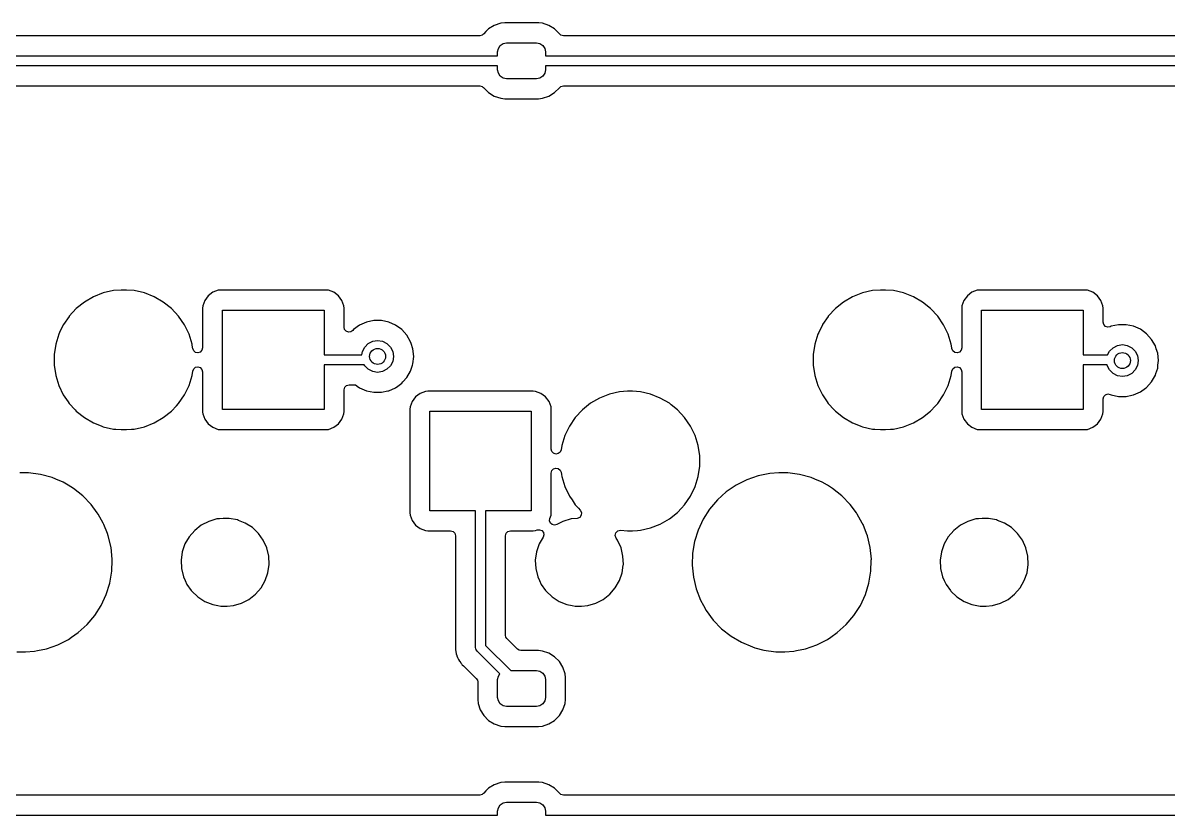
# Model space of a CAD drawing. Extents: x 30 to 259, y -142 to -25.
# Drawn here: x 67.87 to 96.61, y -98.02 to -78.14 of the extents above; entities that cross this region are included whole.
import ezdxf

# ---------------------------------------------------------------- set-up
doc = ezdxf.new("R2010")
doc.units = 0
doc.layers.add('BLACK', color=7, linetype='CONTINUOUS')

msp = doc.modelspace()

# ---------------------------------------------------------------- linework, layer by layer
at = {"layer": 'BLACK', "linetype": 'CONTINUOUS'}
for p, q in [((79.8598, -78.1521), (79.6988, -78.2055)), ((79.9592, -78.142), (79.8598, -78.1521)), ((80.8058, -78.142), (79.9592, -78.142)), ((80.816, -78.143), (80.8058, -78.142)), ((80.9052, -78.1521), (80.816, -78.143)), ((81.0662, -78.2055), (80.9052, -78.1521)), ((79.3933, -78.4513), (79.3329, -78.467)), ((79.4227, -78.4231), (79.3933, -78.4513)), ((79.4243, -78.4247), (79.4227, -78.4231)), ((79.4345, -78.4145), (79.4243, -78.4247)), ((79.4894, -78.3596), (79.4345, -78.4145)), ((79.4345, -78.4145), (79.4345, -78.4145)), ((79.5545, -78.2945), (79.4894, -78.3596)), ((79.6988, -78.2055), (79.5545, -78.2945)), ((81.2105, -78.2945), (81.0662, -78.2055)), ((81.3305, -78.4145), (81.2105, -78.2945)), ((81.2105, -78.2945), (81.2105, -78.2945)), ((81.2105, -78.2945), (81.2105, -78.2945)), ((81.3407, -78.4247), (81.3305, -78.4145)), ((81.3305, -78.4145), (81.3305, -78.4145)), ((81.3423, -78.4231), (81.3407, -78.4247)), ((81.3717, -78.4513), (81.3423, -78.4231)), ((81.4321, -78.467), (81.3717, -78.4513)), ((79.3329, -78.467), (62.3821, -78.467)), ((79.7996, -78.7814), (79.8484, -78.7084)), ((79.8484, -78.7084), (79.9214, -78.6596)), ((79.9214, -78.6596), (80.0075, -78.6425)), ((80.0075, -78.6425), (80.7575, -78.6425)), ((80.7575, -78.6425), (80.8436, -78.6596)), ((80.8436, -78.6596), (80.9166, -78.7084)), ((80.9166, -78.7084), (80.9654, -78.7814)), ((98.3829, -78.467), (81.4321, -78.467)), ((61.9325, -78.9675), (79.7825, -78.9675)), ((79.7825, -78.8675), (79.7996, -78.7814)), ((79.7825, -78.9675), (79.7825, -78.8675)), ((80.9654, -78.7814), (80.9825, -78.8675)), ((80.9825, -78.8675), (80.9825, -78.9675)), ((80.9825, -78.9675), (98.8325, -78.9675)), ((79.7825, -79.2175), (61.9325, -79.2175)), ((79.7825, -79.3175), (79.7825, -79.2175)), ((79.7996, -79.4036), (79.7825, -79.3175)), ((80.9825, -79.3175), (80.9654, -79.4036)), ((98.8325, -79.2175), (80.9825, -79.2175)), ((80.9825, -79.2175), (80.9825, -79.3175)), ((79.8484, -79.4766), (79.7996, -79.4036)), ((79.9214, -79.5254), (79.8484, -79.4766)), ((80.0075, -79.5425), (79.9214, -79.5254)), ((80.7575, -79.5425), (80.0075, -79.5425)), ((80.8436, -79.5254), (80.7575, -79.5425)), ((80.9166, -79.4766), (80.8436, -79.5254)), ((80.9654, -79.4036), (80.9166, -79.4766)), ((62.3821, -79.718), (79.3329, -79.718)), ((79.3329, -79.718), (79.3933, -79.7337)), ((79.3933, -79.7337), (79.4227, -79.7618)), ((79.4227, -79.7618), (79.4243, -79.7603)), ((79.4243, -79.7603), (79.4345, -79.7705)), ((79.4345, -79.7705), (79.4345, -79.7705)), ((79.4345, -79.7705), (79.5406, -79.8767)), ((79.5406, -79.8767), (79.5545, -79.8905)), ((79.5545, -79.8905), (79.6988, -79.9795)), ((81.0662, -79.9795), (81.2105, -79.8905)), ((81.2105, -79.8905), (81.3305, -79.7705)), ((81.3305, -79.7705), (81.3407, -79.7603)), ((81.3305, -79.7705), (81.3305, -79.7705)), ((81.3407, -79.7603), (81.3423, -79.7618)), ((81.3423, -79.7618), (81.3717, -79.7337)), ((81.3717, -79.7337), (81.4321, -79.718)), ((81.4321, -79.718), (98.3829, -79.718)), ((79.6988, -79.9795), (79.6988, -79.9795)), ((79.6988, -79.9795), (79.6988, -79.9795)), ((79.6988, -79.9795), (79.8598, -80.0328)), ((79.8598, -80.0328), (79.9592, -80.043)), ((79.9592, -80.043), (80.8058, -80.043)), ((80.8058, -80.043), (80.9052, -80.0328)), ((80.9052, -80.0328), (81.0662, -79.9795)), ((69.6409, -85.0134), (69.4136, -85.1446)), ((69.8851, -84.9176), (69.6409, -85.0134)), ((70.1409, -84.8592), (69.8851, -84.9176)), ((70.337, -84.8445), (70.1409, -84.8592)), ((70.468, -84.8445), (70.337, -84.8445)), ((70.337, -84.8445), (70.337, -84.8445)), ((70.6641, -84.8592), (70.468, -84.8445)), ((70.468, -84.8445), (70.468, -84.8445)), ((70.9199, -84.9176), (70.6641, -84.8592)), ((71.1641, -85.0134), (70.9199, -84.9176)), ((71.3914, -85.1446), (71.1641, -85.0134)), ((72.52, -84.9875), (72.4337, -85.1027)), ((72.6352, -84.9012), (72.52, -84.9875)), ((72.77, -84.8509), (72.6352, -84.9012)), ((72.8296, -84.8445), (72.77, -84.8509)), ((75.4754, -84.8445), (72.8296, -84.8445)), ((75.535, -84.8509), (75.4754, -84.8445)), ((75.4754, -84.8445), (75.4754, -84.8445)), ((75.6698, -84.9012), (75.535, -84.8509)), ((75.785, -84.9875), (75.6698, -84.9012)), ((75.8713, -85.1027), (75.785, -84.9875)), ((88.6909, -85.0134), (88.4636, -85.1446)), ((88.9351, -84.9176), (88.6909, -85.0134)), ((89.1909, -84.8592), (88.9351, -84.9176)), ((89.387, -84.8445), (89.1909, -84.8592)), ((89.518, -84.8445), (89.387, -84.8445)), ((89.387, -84.8445), (89.387, -84.8445)), ((89.7141, -84.8592), (89.518, -84.8445)), ((89.518, -84.8445), (89.518, -84.8445)), ((89.9699, -84.9176), (89.7141, -84.8592)), ((90.2141, -85.0134), (89.9699, -84.9176)), ((90.4414, -85.1446), (90.2141, -85.0134)), ((91.57, -84.9875), (91.4837, -85.1027)), ((91.6852, -84.9012), (91.57, -84.9875)), ((91.82, -84.8509), (91.6852, -84.9012)), ((91.8796, -84.8445), (91.82, -84.8509)), ((94.5254, -84.8445), (91.8796, -84.8445)), ((94.585, -84.8509), (94.5254, -84.8445)), ((94.5254, -84.8445), (94.5254, -84.8445)), ((94.7198, -84.9012), (94.585, -84.8509)), ((94.835, -84.9875), (94.7198, -84.9012)), ((94.9213, -85.1027), (94.835, -84.9875)), ((69.2085, -85.3082), (69.0301, -85.5005)), ((69.4136, -85.1446), (69.2085, -85.3082)), ((71.5965, -85.3082), (71.3914, -85.1446)), ((71.3914, -85.1446), (71.3914, -85.1446)), ((71.7749, -85.5005), (71.5965, -85.3082)), ((71.5965, -85.3082), (71.5965, -85.3082)), ((71.5965, -85.3082), (71.5965, -85.3082)), ((72.3834, -85.2375), (72.377, -85.2971)), ((72.377, -85.2971), (72.377, -86.2953)), ((72.4337, -85.1027), (72.3834, -85.2375)), ((72.8775, -87.845), (72.8775, -85.345)), ((72.8775, -85.345), (75.4275, -85.345)), ((75.4275, -85.345), (75.4275, -86.47)), ((75.9216, -85.2375), (75.8713, -85.1027)), ((75.928, -85.2971), (75.9216, -85.2375)), ((75.928, -85.7763), (75.928, -85.2971)), ((75.928, -85.2971), (75.928, -85.2971)), ((88.2585, -85.3082), (88.0801, -85.5005)), ((88.4636, -85.1446), (88.2585, -85.3082)), ((90.6465, -85.3082), (90.4414, -85.1446)), ((90.4414, -85.1446), (90.4414, -85.1446)), ((90.8249, -85.5005), (90.6465, -85.3082)), ((90.6465, -85.3082), (90.6465, -85.3082)), ((90.6465, -85.3082), (90.6465, -85.3082)), ((91.4334, -85.2375), (91.427, -85.2971)), ((91.427, -85.2971), (91.427, -86.2953)), ((91.4837, -85.1027), (91.4334, -85.2375)), ((91.9275, -87.845), (91.9275, -85.345)), ((91.9275, -85.345), (94.4775, -85.345)), ((94.4775, -85.345), (94.4775, -86.47)), ((94.9716, -85.2375), (94.9213, -85.1027)), ((94.978, -85.2971), (94.9716, -85.2375)), ((94.978, -85.6519), (94.978, -85.2971)), ((94.978, -85.2971), (94.978, -85.2971)), ((69.0264, -85.5058), (68.8876, -85.7095)), ((69.0301, -85.5005), (69.0264, -85.5058)), ((71.9227, -85.7173), (71.7749, -85.5005)), ((71.7749, -85.5005), (71.7749, -85.5005)), ((71.7749, -85.5005), (71.7749, -85.5005)), ((76.6754, -85.6095), (76.4902, -85.6489)), ((76.8646, -85.6095), (76.6754, -85.6095)), ((76.6754, -85.6095), (76.6754, -85.6095)), ((77.0498, -85.6489), (76.8646, -85.6095)), ((76.8646, -85.6095), (76.8646, -85.6095)), ((88.0764, -85.5058), (87.9376, -85.7095)), ((88.0801, -85.5005), (88.0764, -85.5058)), ((90.9727, -85.7173), (90.8249, -85.5005)), ((90.8249, -85.5005), (90.8249, -85.5005)), ((90.8249, -85.5005), (90.8249, -85.5005)), ((68.7907, -85.9075), (68.7684, -85.9537)), ((68.8823, -85.7173), (68.7907, -85.9075)), ((68.8876, -85.7095), (68.8823, -85.7173)), ((72.0366, -85.9537), (71.9227, -85.7173)), ((75.9421, -85.8338), (75.928, -85.7763)), ((75.9812, -85.8782), (75.9421, -85.8338)), ((76.0365, -85.8994), (75.9812, -85.8782)), ((76.0952, -85.8926), (76.0365, -85.8994)), ((76.1441, -85.8593), (76.0952, -85.8926)), ((76.1641, -85.8371), (76.1441, -85.8593)), ((76.3173, -85.7258), (76.1641, -85.8371)), ((76.4902, -85.6489), (76.3173, -85.7258)), ((77.2227, -85.7258), (77.0498, -85.6489)), ((77.3759, -85.8371), (77.2227, -85.7258)), ((77.5025, -85.9778), (77.3759, -85.8371)), ((87.8407, -85.9075), (87.8184, -85.9537)), ((87.9323, -85.7173), (87.8407, -85.9075)), ((87.9376, -85.7095), (87.9323, -85.7173)), ((91.0866, -85.9537), (90.9727, -85.7173)), ((94.993, -85.7111), (94.978, -85.6519)), ((95.0345, -85.7559), (94.993, -85.7111)), ((95.0923, -85.7756), (95.0345, -85.7559)), ((95.1524, -85.7652), (95.0923, -85.7756)), ((95.1802, -85.7529), (95.1524, -85.7652)), ((95.3654, -85.7135), (95.1802, -85.7529)), ((95.5546, -85.7135), (95.3654, -85.7135)), ((95.3654, -85.7135), (95.3654, -85.7135)), ((95.7398, -85.7529), (95.5546, -85.7135)), ((95.5546, -85.7135), (95.5546, -85.7135)), ((95.9127, -85.8298), (95.7398, -85.7529)), ((96.0659, -85.9411), (95.9127, -85.8298)), ((68.6911, -86.2044), (68.652, -86.4638)), ((68.7684, -85.9537), (68.6911, -86.2044)), ((72.1139, -86.2044), (72.0366, -85.9537)), ((72.1276, -86.2953), (72.1139, -86.2044)), ((76.4464, -86.2749), (76.5349, -86.1864)), ((76.5349, -86.1864), (76.6464, -86.1296)), ((76.6464, -86.1296), (76.77, -86.11)), ((76.77, -86.11), (76.8936, -86.1296)), ((76.8936, -86.1296), (77.0051, -86.1864)), ((77.0051, -86.1864), (77.0936, -86.2749)), ((77.5972, -86.1417), (77.5025, -85.9778)), ((77.6122, -86.1879), (77.5972, -86.1417)), ((77.6557, -86.3217), (77.6122, -86.1879)), ((87.7411, -86.2044), (87.702, -86.4638)), ((87.8184, -85.9537), (87.7411, -86.2044)), ((91.1639, -86.2044), (91.0866, -85.9537)), ((91.1776, -86.2953), (91.1639, -86.2044)), ((95.3364, -86.2336), (95.46, -86.214)), ((95.46, -86.214), (95.5836, -86.2336)), ((96.1925, -86.0818), (96.0659, -85.9411)), ((96.2872, -86.2457), (96.1925, -86.0818)), ((68.652, -86.4638), (68.652, -86.7262)), ((72.1304, -86.3138), (72.1276, -86.2953)), ((72.1542, -86.3702), (72.1304, -86.3138)), ((72.202, -86.4083), (72.1542, -86.3702)), ((72.2623, -86.419), (72.202, -86.4083)), ((72.3203, -86.3995), (72.2623, -86.419)), ((72.3619, -86.3546), (72.3203, -86.3995)), ((72.377, -86.2953), (72.3619, -86.3546)), ((75.4275, -86.47), (76.3763, -86.47)), ((76.3763, -86.47), (76.3896, -86.3864)), ((76.3896, -86.3864), (76.4464, -86.2749)), ((77.0936, -86.2749), (77.1504, -86.3864)), ((77.1504, -86.3864), (77.17, -86.51)), ((77.6755, -86.51), (77.6557, -86.3217)), ((87.702, -86.4638), (87.702, -86.7262)), ((91.1804, -86.3138), (91.1776, -86.2953)), ((91.2042, -86.3702), (91.1804, -86.3138)), ((91.252, -86.4083), (91.2042, -86.3702)), ((91.3123, -86.419), (91.252, -86.4083)), ((91.3703, -86.3995), (91.3123, -86.419)), ((91.4119, -86.3546), (91.3703, -86.3995)), ((91.427, -86.2953), (91.4119, -86.3546)), ((94.4775, -86.47), (95.09, -86.47)), ((95.09, -86.47), (95.1364, -86.3789)), ((95.1364, -86.3789), (95.2249, -86.2904)), ((95.2249, -86.2904), (95.3364, -86.2336)), ((95.5836, -86.2336), (95.6951, -86.2904)), ((95.6951, -86.2904), (95.7836, -86.3789)), ((95.7836, -86.3789), (95.8404, -86.4904)), ((95.8404, -86.4904), (95.86, -86.614)), ((96.3119, -86.3217), (96.2872, -86.2457)), ((96.3457, -86.4257), (96.3119, -86.3217)), ((96.3655, -86.614), (96.3457, -86.4257)), ((68.652, -86.7262), (68.6911, -86.9856)), ((72.1542, -86.8198), (72.202, -86.7817)), ((72.202, -86.7817), (72.2623, -86.771)), ((72.2623, -86.771), (72.3203, -86.7905)), ((72.3203, -86.7905), (72.3619, -86.8354)), ((76.4336, -86.72), (75.4275, -86.72)), ((75.4275, -86.72), (75.4275, -87.845)), ((76.4464, -86.7451), (76.4336, -86.72)), ((76.5349, -86.8336), (76.4464, -86.7451)), ((77.0936, -86.7451), (77.0051, -86.8336)), ((77.1504, -86.6336), (77.0936, -86.7451)), ((77.17, -86.51), (77.1504, -86.6336)), ((77.5972, -86.8783), (77.6466, -86.7262)), ((77.6466, -86.7262), (77.6557, -86.6983)), ((77.6557, -86.6983), (77.6755, -86.51)), ((87.702, -86.7262), (87.7411, -86.9856)), ((91.2042, -86.8198), (91.252, -86.7817)), ((91.252, -86.7817), (91.3123, -86.771)), ((91.3123, -86.771), (91.3703, -86.7905)), ((91.3703, -86.7905), (91.4119, -86.8354)), ((95.0768, -86.72), (94.4775, -86.72)), ((94.4775, -86.72), (94.4775, -87.845)), ((95.0796, -86.7376), (95.0768, -86.72)), ((95.1364, -86.8491), (95.0796, -86.7376)), ((95.8404, -86.7376), (95.7836, -86.8491)), ((95.86, -86.614), (95.8404, -86.7376)), ((96.3457, -86.8023), (96.3537, -86.7262)), ((96.3537, -86.7262), (96.3655, -86.614)), ((68.6911, -86.9856), (68.7684, -87.2363)), ((72.0366, -87.2363), (72.1139, -86.9856)), ((72.1139, -86.9856), (72.1304, -86.8762)), ((72.1304, -86.8762), (72.1542, -86.8198)), ((72.3619, -86.8354), (72.377, -86.8947)), ((72.377, -86.8947), (72.377, -87.8929)), ((76.6464, -86.8904), (76.5349, -86.8336)), ((76.77, -86.91), (76.6464, -86.8904)), ((76.8936, -86.8904), (76.77, -86.91)), ((77.0051, -86.8336), (76.8936, -86.8904)), ((77.4045, -87.1511), (77.5025, -87.0422)), ((77.5025, -87.0422), (77.5972, -86.8783)), ((87.7411, -86.9856), (87.8184, -87.2363)), ((91.0866, -87.2363), (91.1639, -86.9856)), ((91.1639, -86.9856), (91.1804, -86.8762)), ((91.1804, -86.8762), (91.2042, -86.8198)), ((91.4119, -86.8354), (91.427, -86.8947)), ((91.427, -86.8947), (91.427, -87.8929)), ((95.2249, -86.9376), (95.1364, -86.8491)), ((95.3364, -86.9944), (95.2249, -86.9376)), ((95.46, -87.014), (95.3364, -86.9944)), ((95.5836, -86.9944), (95.46, -87.014)), ((95.6951, -86.9376), (95.5836, -86.9944)), ((95.7836, -86.8491), (95.6951, -86.9376)), ((96.1925, -87.1462), (96.2872, -86.9823)), ((96.2872, -86.9823), (96.3015, -86.9383)), ((96.3015, -86.9383), (96.3457, -86.8023)), ((68.7684, -87.2363), (68.8823, -87.4727)), ((71.9227, -87.4727), (72.0366, -87.2363)), ((75.928, -87.3445), (75.9446, -87.2825)), ((75.928, -87.8929), (75.928, -87.3445)), ((75.9446, -87.2825), (75.99, -87.2371)), ((75.99, -87.2371), (76.052, -87.2205)), ((76.052, -87.2205), (76.1756, -87.2205)), ((76.1756, -87.2205), (76.2139, -87.2266)), ((76.2139, -87.2266), (76.2485, -87.2442)), ((76.2485, -87.2442), (76.2605, -87.2529)), ((76.2605, -87.2529), (76.3173, -87.2942)), ((76.3173, -87.2942), (76.4902, -87.3711)), ((77.0498, -87.3711), (77.2227, -87.2942)), ((77.2227, -87.2942), (77.2732, -87.2574)), ((77.2732, -87.2574), (77.3759, -87.1829)), ((77.3759, -87.1829), (77.4045, -87.1511)), ((87.8184, -87.2363), (87.9323, -87.4727)), ((90.9727, -87.4727), (91.0866, -87.2363)), ((95.9127, -87.3982), (96.0421, -87.3042)), ((96.0421, -87.3042), (96.0659, -87.2869)), ((96.0659, -87.2869), (96.1925, -87.1462)), ((68.8823, -87.4727), (69.0016, -87.6477)), ((69.0016, -87.6477), (69.0301, -87.6895)), ((71.7749, -87.6895), (71.9227, -87.4727)), ((76.4902, -87.3711), (76.6754, -87.4105)), ((76.6754, -87.4105), (76.6754, -87.4105)), ((76.6754, -87.4105), (76.8646, -87.4105)), ((76.8646, -87.4105), (77.0228, -87.3769)), ((76.8646, -87.4105), (76.8646, -87.4105)), ((77.0228, -87.3769), (77.0498, -87.3711)), ((77.6337, -87.6427), (77.5834, -87.7775)), ((77.72, -87.5275), (77.6337, -87.6427)), ((77.8352, -87.4412), (77.72, -87.5275)), ((77.97, -87.3909), (77.8352, -87.4412)), ((78.0296, -87.3845), (77.97, -87.3909)), ((80.6754, -87.3845), (78.0296, -87.3845)), ((80.735, -87.3909), (80.6754, -87.3845)), ((80.6754, -87.3845), (80.6754, -87.3845)), ((80.8698, -87.4412), (80.735, -87.3909)), ((80.985, -87.5275), (80.8698, -87.4412)), ((81.0713, -87.6427), (80.985, -87.5275)), ((81.1216, -87.7775), (81.0713, -87.6427)), ((82.3409, -87.5534), (82.1136, -87.6846)), ((82.5851, -87.4576), (82.3409, -87.5534)), ((82.8409, -87.3992), (82.5851, -87.4576)), ((83.037, -87.3845), (82.8409, -87.3992)), ((83.168, -87.3845), (83.037, -87.3845)), ((83.037, -87.3845), (83.037, -87.3845)), ((83.3641, -87.3992), (83.168, -87.3845)), ((83.168, -87.3845), (83.168, -87.3845)), ((83.6199, -87.4576), (83.3641, -87.3992)), ((83.8641, -87.5534), (83.6199, -87.4576)), ((84.0914, -87.6846), (83.8641, -87.5534)), ((87.9323, -87.4727), (88.0516, -87.6477)), ((88.0516, -87.6477), (88.0801, -87.6895)), ((90.8249, -87.6895), (90.9727, -87.4727)), ((94.978, -87.5761), (94.993, -87.5169)), ((94.978, -87.8929), (94.978, -87.5761)), ((94.993, -87.5169), (95.0345, -87.4721)), ((95.0345, -87.4721), (95.0923, -87.4524)), ((95.0923, -87.4524), (95.1524, -87.4628)), ((95.1524, -87.4628), (95.1802, -87.4751)), ((95.1802, -87.4751), (95.3654, -87.5145)), ((95.3654, -87.5145), (95.3654, -87.5145)), ((95.3654, -87.5145), (95.5546, -87.5145)), ((95.5546, -87.5145), (95.6998, -87.4836)), ((95.5546, -87.5145), (95.5546, -87.5145)), ((95.6998, -87.4836), (95.7398, -87.4751)), ((95.7398, -87.4751), (95.9127, -87.3982)), ((69.0301, -87.6895), (69.1773, -87.8482)), ((69.1773, -87.8482), (69.2085, -87.8818)), ((69.2085, -87.8818), (69.4136, -88.0454)), ((71.3914, -88.0454), (71.5965, -87.8818)), ((71.5965, -87.8818), (71.7226, -87.7459)), ((71.7226, -87.7459), (71.7749, -87.6895)), ((71.7749, -87.6895), (71.7749, -87.6895)), ((71.7749, -87.6895), (71.7749, -87.6895)), ((72.377, -87.8929), (72.3784, -87.9062)), ((72.3784, -87.9062), (72.3834, -87.9525)), ((75.4275, -87.845), (72.8775, -87.845)), ((75.9216, -87.9525), (75.928, -87.8929)), ((77.5834, -87.7775), (77.577, -87.8371)), ((77.577, -87.8371), (77.577, -90.4329)), ((78.0775, -90.385), (78.0775, -87.885)), ((78.0775, -87.885), (80.6275, -87.885)), ((80.6275, -87.885), (80.6275, -90.385)), ((81.1235, -87.7949), (81.1216, -87.7775)), ((81.128, -87.8371), (81.1235, -87.7949)), ((81.128, -88.8353), (81.128, -87.8371)), ((81.9085, -87.8482), (81.7301, -88.0405)), ((82.1136, -87.6846), (81.9085, -87.8482)), ((84.1397, -87.7232), (84.0914, -87.6846)), ((84.2965, -87.8482), (84.1397, -87.7232)), ((84.4749, -88.0405), (84.2965, -87.8482)), ((84.2965, -87.8482), (84.2965, -87.8482)), ((84.2965, -87.8482), (84.2965, -87.8482)), ((88.0801, -87.6895), (88.2273, -87.8482)), ((88.2273, -87.8482), (88.2585, -87.8818)), ((88.2585, -87.8818), (88.4636, -88.0454)), ((90.4414, -88.0454), (90.6465, -87.8818)), ((90.6465, -87.8818), (90.7726, -87.7459)), ((90.7726, -87.7459), (90.8249, -87.6895)), ((90.8249, -87.6895), (90.8249, -87.6895)), ((90.8249, -87.6895), (90.8249, -87.6895)), ((91.427, -87.8929), (91.4284, -87.9062)), ((91.4284, -87.9062), (91.4334, -87.9525)), ((94.4775, -87.845), (91.9275, -87.845)), ((94.9716, -87.9525), (94.978, -87.8929)), ((69.4136, -88.0454), (69.6409, -88.1766)), ((69.6409, -88.1766), (69.707, -88.2025)), ((69.707, -88.2025), (69.8465, -88.2573)), ((70.9199, -88.2724), (71.1641, -88.1766)), ((71.1641, -88.1766), (71.3914, -88.0454)), ((72.3834, -87.9525), (72.4337, -88.0873)), ((72.4337, -88.0873), (72.52, -88.2025)), ((72.52, -88.2025), (72.6352, -88.2888)), ((75.6698, -88.2888), (75.785, -88.2025)), ((75.785, -88.2025), (75.8713, -88.0873)), ((75.8713, -88.0873), (75.9216, -87.9525)), ((81.7301, -88.0405), (81.5823, -88.2573)), ((84.6227, -88.2573), (84.4749, -88.0405)), ((84.4749, -88.0405), (84.4749, -88.0405)), ((84.4749, -88.0405), (84.4749, -88.0405)), ((88.4636, -88.0454), (88.6909, -88.1766)), ((88.6909, -88.1766), (88.757, -88.2025)), ((88.757, -88.2025), (88.8965, -88.2573)), ((89.9699, -88.2724), (90.2141, -88.1766)), ((90.2141, -88.1766), (90.4414, -88.0454)), ((91.4334, -87.9525), (91.4837, -88.0873)), ((91.4837, -88.0873), (91.57, -88.2025)), ((91.57, -88.2025), (91.6852, -88.2888)), ((94.7198, -88.2888), (94.835, -88.2025)), ((94.835, -88.2025), (94.9213, -88.0873)), ((94.9213, -88.0873), (94.9716, -87.9525)), ((69.8465, -88.2573), (69.8851, -88.2724)), ((69.8851, -88.2724), (70.1409, -88.3308)), ((70.1409, -88.3308), (70.1969, -88.335)), ((70.1969, -88.335), (70.337, -88.3455)), ((70.337, -88.3455), (70.337, -88.3455)), ((70.337, -88.3455), (70.468, -88.3455)), ((70.468, -88.3455), (70.5906, -88.3363)), ((70.468, -88.3455), (70.468, -88.3455)), ((70.5906, -88.3363), (70.6641, -88.3308)), ((70.6641, -88.3308), (70.9199, -88.2724)), ((72.6352, -88.2888), (72.77, -88.3391)), ((72.77, -88.3391), (72.8296, -88.3455)), ((72.8296, -88.3455), (75.4754, -88.3455)), ((75.4754, -88.3455), (75.535, -88.3391)), ((75.535, -88.3391), (75.6698, -88.2888)), ((81.4684, -88.4937), (81.3911, -88.7444)), ((81.5823, -88.2573), (81.4684, -88.4937)), ((84.7366, -88.4937), (84.6227, -88.2573)), ((84.8139, -88.7444), (84.7366, -88.4937)), ((88.8965, -88.2573), (88.9351, -88.2724)), ((88.9351, -88.2724), (89.1909, -88.3308)), ((89.1909, -88.3308), (89.2469, -88.335)), ((89.2469, -88.335), (89.387, -88.3455)), ((89.387, -88.3455), (89.387, -88.3455)), ((89.387, -88.3455), (89.518, -88.3455)), ((89.518, -88.3455), (89.6406, -88.3363)), ((89.518, -88.3455), (89.518, -88.3455)), ((89.6406, -88.3363), (89.7141, -88.3308)), ((89.7141, -88.3308), (89.9699, -88.2724)), ((91.6852, -88.2888), (91.82, -88.3391)), ((91.82, -88.3391), (91.8796, -88.3455)), ((91.8796, -88.3455), (94.5254, -88.3455)), ((94.5254, -88.3455), (94.585, -88.3391)), ((94.585, -88.3391), (94.7198, -88.2888)), ((81.3911, -88.7444), (81.3746, -88.8538)), ((84.853, -89.0038), (84.8139, -88.7444)), ((81.1431, -88.8946), (81.128, -88.8353)), ((81.1847, -88.9395), (81.1431, -88.8946)), ((81.2427, -88.959), (81.1847, -88.9395)), ((81.303, -88.9483), (81.2427, -88.959)), ((81.3508, -88.9102), (81.303, -88.9483)), ((81.3746, -88.8538), (81.3508, -88.9102)), ((84.853, -89.2662), (84.853, -89.0038)), ((81.128, -89.4347), (81.1431, -89.3754)), ((81.1431, -89.3754), (81.1847, -89.3305)), ((81.1847, -89.3305), (81.2427, -89.311)), ((81.2427, -89.311), (81.303, -89.3217)), ((81.303, -89.3217), (81.3508, -89.3598)), ((81.3508, -89.3598), (81.3746, -89.4162)), ((84.8139, -89.5256), (84.853, -89.2662)), ((68.0127, -89.4306), (67.7875, -89.4306)), ((68.3106, -89.4707), (68.0127, -89.4306)), ((68.6004, -89.55), (68.3106, -89.4707)), ((68.3106, -89.4707), (68.3106, -89.4707)), ((68.3106, -89.4707), (68.3106, -89.4707)), ((68.6959, -89.5906), (68.6004, -89.55)), ((68.877, -89.6673), (68.6959, -89.5906)), ((81.128, -90.4329), (81.128, -89.4347)), ((81.3746, -89.4162), (81.3828, -89.4707)), ((81.3828, -89.4707), (81.3911, -89.5256)), ((81.3911, -89.5256), (81.4684, -89.7763)), ((84.7366, -89.7763), (84.8139, -89.5256)), ((86.0343, -89.6041), (85.7662, -89.7396)), ((86.3182, -89.5055), (86.0343, -89.6041)), ((86.6127, -89.4456), (86.3182, -89.5055)), ((86.8375, -89.4306), (86.6127, -89.4456)), ((87.0627, -89.4306), (86.8375, -89.4306)), ((86.8375, -89.4306), (86.8375, -89.4306)), ((87.3606, -89.4707), (87.0627, -89.4306)), ((87.6504, -89.55), (87.3606, -89.4707)), ((87.3606, -89.4707), (87.3606, -89.4707)), ((87.3606, -89.4707), (87.3606, -89.4707)), ((87.7459, -89.5906), (87.6504, -89.55)), ((87.927, -89.6673), (87.7459, -89.5906)), ((69.0063, -89.7439), (68.877, -89.6673)), ((69.1356, -89.8205), (69.0063, -89.7439)), ((69.3714, -90.0067), (69.1356, -89.8205)), ((69.1356, -89.8205), (69.1356, -89.8205)), ((69.1356, -89.8205), (69.1356, -89.8205)), ((81.4684, -89.7763), (81.5823, -90.0127)), ((84.6227, -90.0127), (84.7366, -89.7763)), ((85.5184, -89.9097), (85.2956, -90.1112)), ((85.7662, -89.7396), (85.5184, -89.9097)), ((88.0563, -89.7439), (87.927, -89.6673)), ((88.1856, -89.8205), (88.0563, -89.7439)), ((88.4214, -90.0067), (88.1856, -89.8205)), ((88.1856, -89.8205), (88.1856, -89.8205)), ((88.1856, -89.8205), (88.1856, -89.8205)), ((69.5803, -90.2227), (69.3714, -90.0067)), ((69.7351, -90.4329), (69.5803, -90.2227)), ((81.5823, -90.0127), (81.6494, -90.1112)), ((81.6494, -90.1112), (81.7301, -90.2295)), ((81.7301, -90.2295), (81.8091, -90.3146)), ((84.3958, -90.3148), (84.4749, -90.2295)), ((84.4749, -90.2295), (84.6227, -90.0127)), ((84.4749, -90.2295), (84.4749, -90.2295)), ((84.4749, -90.2295), (84.4749, -90.2295)), ((85.2956, -90.1112), (85.1016, -90.3407)), ((88.6303, -90.2227), (88.4214, -90.0067)), ((88.7851, -90.4329), (88.6303, -90.2227)), ((69.7585, -90.4646), (69.7351, -90.4329)), ((69.8817, -90.6894), (69.7585, -90.4646)), ((77.577, -90.4329), (77.5834, -90.4925)), ((77.5834, -90.4925), (77.5842, -90.4945)), ((77.5842, -90.4945), (77.6337, -90.6273)), ((79.2275, -90.385), (78.0775, -90.385)), ((79.2275, -93.8125), (79.2275, -90.385)), ((80.6275, -90.385), (79.4775, -90.385)), ((79.4775, -90.385), (79.4775, -93.7607)), ((81.0906, -90.5756), (81.1216, -90.4925)), ((81.1216, -90.4925), (81.128, -90.4329)), ((81.8091, -90.3146), (81.8568, -90.366)), ((81.8818, -90.4945), (81.841, -90.549)), ((81.8568, -90.366), (81.8876, -90.4267)), ((81.8876, -90.4267), (81.8818, -90.4945)), ((84.0914, -90.5854), (84.2965, -90.4218)), ((84.2965, -90.4218), (84.3958, -90.3148)), ((85.1016, -90.3407), (84.9399, -90.594)), ((88.8085, -90.4646), (88.7851, -90.4329)), ((88.9317, -90.6894), (88.8085, -90.4646)), ((69.9029, -90.7281), (69.8817, -90.6894)), ((69.9886, -90.9505), (69.9029, -90.7281)), ((72.3443, -90.7442), (72.179, -90.8743)), ((72.5313, -90.6478), (72.3443, -90.7442)), ((72.7331, -90.5886), (72.5313, -90.6478)), ((72.8029, -90.5819), (72.7331, -90.5886)), ((72.89, -90.5736), (72.8029, -90.5819)), ((73.0477, -90.5736), (72.89, -90.5736)), ((73.2542, -90.6134), (73.0477, -90.5736)), ((73.0477, -90.5736), (73.0477, -90.5736)), ((73.2765, -90.6223), (73.2542, -90.6134)), ((73.2542, -90.6134), (73.2542, -90.6134)), ((73.2542, -90.6134), (73.2542, -90.6134)), ((73.4495, -90.6916), (73.2765, -90.6223)), ((73.6264, -90.8053), (73.4495, -90.6916)), ((73.7787, -90.9505), (73.6264, -90.8053)), ((73.6264, -90.8053), (73.6264, -90.8053)), ((73.6264, -90.8053), (73.6264, -90.8053)), ((77.6337, -90.6273), (77.72, -90.7425)), ((77.72, -90.7425), (77.8352, -90.8288)), ((81.0837, -90.6342), (81.0906, -90.5756)), ((81.1047, -90.6894), (81.0837, -90.6342)), ((81.1489, -90.7286), (81.1047, -90.6894)), ((81.2062, -90.7429), (81.1489, -90.7286)), ((81.2636, -90.7291), (81.2062, -90.7429)), ((81.4213, -90.6478), (81.2636, -90.7291)), ((81.6231, -90.5886), (81.4213, -90.6478)), ((81.7777, -90.5738), (81.6231, -90.5886)), ((81.841, -90.549), (81.7777, -90.5738)), ((83.3641, -90.8708), (83.6199, -90.8124)), ((83.6199, -90.8124), (83.8641, -90.7166)), ((83.8641, -90.7166), (84.0914, -90.5854)), ((84.9399, -90.594), (84.8134, -90.8665)), ((88.9529, -90.7281), (88.9317, -90.6894)), ((89.0386, -90.9505), (88.9529, -90.7281)), ((91.3943, -90.7442), (91.229, -90.8743)), ((91.5813, -90.6478), (91.3943, -90.7442)), ((91.7831, -90.5886), (91.5813, -90.6478)), ((91.8529, -90.5819), (91.7831, -90.5886)), ((91.94, -90.5736), (91.8529, -90.5819)), ((92.0977, -90.5736), (91.94, -90.5736)), ((92.3042, -90.6134), (92.0977, -90.5736)), ((92.0977, -90.5736), (92.0977, -90.5736)), ((92.3265, -90.6223), (92.3042, -90.6134)), ((92.3042, -90.6134), (92.3042, -90.6134)), ((92.3042, -90.6134), (92.3042, -90.6134)), ((92.4995, -90.6916), (92.3265, -90.6223)), ((92.6764, -90.8053), (92.4995, -90.6916)), ((92.8287, -90.9505), (92.6764, -90.8053)), ((92.6764, -90.8053), (92.6764, -90.8053)), ((92.6764, -90.8053), (92.6764, -90.8053)), ((70.0109, -91.0086), (69.9886, -90.9505)), ((70.0806, -91.3009), (70.0109, -91.0086)), ((72.0412, -91.0332), (71.9361, -91.2154)), ((72.179, -90.8743), (72.0412, -91.0332)), ((73.9007, -91.1218), (73.7787, -90.9505)), ((73.7787, -90.9505), (73.7787, -90.9505)), ((77.8352, -90.8288), (77.97, -90.8791)), ((77.97, -90.8791), (78.0296, -90.8855)), ((78.0296, -90.8855), (78.603, -90.8855)), ((78.603, -90.8855), (78.665, -90.9021)), ((78.665, -90.9021), (78.7104, -90.9475)), ((78.7104, -90.9475), (78.727, -91.0095)), ((78.727, -91.0095), (78.727, -93.7298)), ((79.978, -91.0095), (79.9946, -90.9475)), ((79.978, -93.502), (79.978, -91.0095)), ((79.9946, -90.9475), (80.04, -90.9021)), ((80.04, -90.9021), (80.102, -90.8855)), ((80.102, -90.8855), (80.6754, -90.8855)), ((80.6754, -90.8855), (80.735, -90.8791)), ((80.6754, -90.8855), (80.6754, -90.8855)), ((80.735, -90.8791), (80.7753, -90.864)), ((80.7753, -90.864), (80.8351, -90.8573)), ((80.926, -91.0422), (80.8261, -91.2154)), ((80.8351, -90.8573), (80.8911, -90.8796)), ((80.8911, -90.8796), (80.9299, -90.9255)), ((80.9426, -90.9844), (80.926, -91.0422)), ((80.9299, -90.9255), (80.9426, -90.9844)), ((82.7296, -91.0026), (82.7454, -90.9352)), ((82.7524, -91.068), (82.7296, -91.0026)), ((82.7454, -90.9352), (82.7949, -90.8868)), ((82.7907, -91.1218), (82.7524, -91.068)), ((82.7949, -90.8868), (82.8627, -90.8724)), ((82.8627, -90.8724), (83.037, -90.8855)), ((83.037, -90.8855), (83.037, -90.8855)), ((83.037, -90.8855), (83.168, -90.8855)), ((83.168, -90.8855), (83.2906, -90.8763)), ((83.168, -90.8855), (83.168, -90.8855)), ((83.2906, -90.8763), (83.3641, -90.8708)), ((84.8134, -90.8665), (84.7244, -91.1535)), ((89.0609, -91.0086), (89.0386, -90.9505)), ((89.1306, -91.3009), (89.0609, -91.0086)), ((91.0912, -91.0332), (90.9861, -91.2154)), ((91.229, -90.8743), (91.0912, -91.0332)), ((92.9507, -91.1218), (92.8287, -90.9505)), ((92.8287, -90.9505), (92.8287, -90.9505)), ((70.1107, -91.5998), (70.0806, -91.3009)), ((71.9361, -91.2154), (71.8673, -91.4142)), ((73.9881, -91.3131), (73.9007, -91.1218)), ((73.9007, -91.1218), (73.9007, -91.1218)), ((73.9007, -91.1218), (73.9007, -91.1218)), ((74.0376, -91.5175), (73.9881, -91.3131)), ((80.8261, -91.2154), (80.7573, -91.4142)), ((82.8781, -91.3131), (82.7907, -91.1218)), ((82.7907, -91.1218), (82.7907, -91.1218)), ((82.7907, -91.1218), (82.7907, -91.1218)), ((82.9276, -91.5175), (82.8781, -91.3131)), ((84.7244, -91.1535), (84.6744, -91.4498)), ((89.1607, -91.5998), (89.1306, -91.3009)), ((90.9861, -91.2154), (90.9173, -91.4142)), ((93.0381, -91.3131), (92.9507, -91.1218)), ((92.9507, -91.1218), (92.9507, -91.1218)), ((92.9507, -91.1218), (92.9507, -91.1218)), ((93.0876, -91.5175), (93.0381, -91.3131)), ((70.1006, -91.9002), (70.1099, -91.6224)), ((70.1099, -91.6224), (70.1107, -91.5998)), ((71.8673, -91.4142), (71.8373, -91.6224)), ((71.8373, -91.6224), (71.8474, -91.8325)), ((71.8373, -91.6224), (71.8373, -91.6224)), ((74.0477, -91.7276), (74.0376, -91.5175)), ((80.7573, -91.4142), (80.7273, -91.6224)), ((80.7273, -91.6224), (80.7273, -91.6224)), ((80.7273, -91.6224), (80.7374, -91.8325)), ((82.9377, -91.7276), (82.9276, -91.5175)), ((84.6744, -91.4498), (84.6643, -91.7502)), ((89.1506, -91.9002), (89.1599, -91.6224)), ((89.1599, -91.6224), (89.1607, -91.5998)), ((90.9173, -91.4142), (90.8873, -91.6224)), ((90.8873, -91.6224), (90.8974, -91.8325)), ((90.8873, -91.6224), (90.8873, -91.6224)), ((93.0977, -91.7276), (93.0876, -91.5175)), ((70.0506, -92.1965), (70.1006, -91.9002)), ((71.8474, -91.8325), (71.8969, -92.0369)), ((73.9489, -92.1346), (74.0177, -91.9358)), ((74.0177, -91.9358), (74.0477, -91.7276)), ((80.7374, -91.8325), (80.7869, -92.0369)), ((82.8389, -92.1346), (82.9077, -91.9358)), ((82.9077, -91.9358), (82.9344, -91.7502)), ((82.9344, -91.7502), (82.9377, -91.7276)), ((84.6643, -91.7502), (84.6944, -92.0491)), ((89.1006, -92.1965), (89.1506, -91.9002)), ((90.8974, -91.8325), (90.9469, -92.0369)), ((92.9989, -92.1346), (93.0677, -91.9358)), ((93.0677, -91.9358), (93.0977, -91.7276)), ((69.9616, -92.4835), (70.0506, -92.1965)), ((71.8969, -92.0369), (71.9416, -92.1346)), ((71.9416, -92.1346), (71.9843, -92.2282)), ((71.9843, -92.2282), (72.0933, -92.3812)), ((73.8438, -92.3168), (73.9489, -92.1346)), ((80.7869, -92.0369), (80.8316, -92.1346)), ((80.8316, -92.1346), (80.8743, -92.2282)), ((80.8743, -92.2282), (80.9833, -92.3812)), ((82.7338, -92.3168), (82.8389, -92.1346)), ((84.6944, -92.0491), (84.7641, -92.3414)), ((89.0116, -92.4835), (89.1006, -92.1965)), ((90.9469, -92.0369), (90.9916, -92.1346)), ((90.9916, -92.1346), (91.0343, -92.2282)), ((91.0343, -92.2282), (91.1433, -92.3812)), ((92.8938, -92.3168), (92.9989, -92.1346)), ((69.8351, -92.756), (69.9616, -92.4835)), ((72.0933, -92.3812), (72.1063, -92.3995)), ((72.1063, -92.3995), (72.2586, -92.5447)), ((73.5407, -92.6058), (73.706, -92.4757)), ((73.706, -92.4757), (73.8438, -92.3168)), ((80.9833, -92.3812), (80.9963, -92.3995)), ((80.9963, -92.3995), (81.1486, -92.5447)), ((82.4307, -92.6058), (82.596, -92.4757)), ((82.596, -92.4757), (82.7338, -92.3168)), ((84.7641, -92.3414), (84.8721, -92.6219)), ((88.8851, -92.756), (89.0116, -92.4835)), ((91.1433, -92.3812), (91.1563, -92.3995)), ((91.1563, -92.3995), (91.3086, -92.5447)), ((92.5907, -92.6058), (92.756, -92.4757)), ((92.756, -92.4757), (92.8938, -92.3168)), ((69.6734, -93.0093), (69.8351, -92.756)), ((72.2586, -92.5447), (72.2586, -92.5447)), ((72.2586, -92.5447), (72.2586, -92.5447)), ((72.2586, -92.5447), (72.4355, -92.6584)), ((72.4355, -92.6584), (72.4355, -92.6584)), ((72.4355, -92.6584), (72.6308, -92.7366)), ((72.6308, -92.7366), (72.7596, -92.7614)), ((72.7596, -92.7614), (72.8373, -92.7764)), ((72.8373, -92.7764), (72.8373, -92.7764)), ((72.8373, -92.7764), (72.995, -92.7764)), ((72.995, -92.7764), (73.1519, -92.7614)), ((72.995, -92.7764), (72.995, -92.7764)), ((73.1519, -92.7614), (73.3537, -92.7022)), ((73.3537, -92.7022), (73.5407, -92.6058)), ((81.1486, -92.5447), (81.1486, -92.5447)), ((81.1486, -92.5447), (81.1486, -92.5447)), ((81.1486, -92.5447), (81.3255, -92.6584)), ((81.3255, -92.6584), (81.3255, -92.6584)), ((81.3255, -92.6584), (81.5208, -92.7366)), ((81.5208, -92.7366), (81.6496, -92.7614)), ((81.6496, -92.7614), (81.7273, -92.7764)), ((81.7273, -92.7764), (81.7273, -92.7764)), ((81.7273, -92.7764), (81.885, -92.7764)), ((81.885, -92.7764), (82.0419, -92.7614)), ((81.885, -92.7764), (81.885, -92.7764)), ((82.0419, -92.7614), (82.2437, -92.7022)), ((82.2437, -92.7022), (82.4307, -92.6058)), ((84.8721, -92.6219), (84.9485, -92.7614)), ((84.9485, -92.7614), (85.0165, -92.8854)), ((88.7234, -93.0093), (88.8851, -92.756)), ((91.3086, -92.5447), (91.3086, -92.5447)), ((91.3086, -92.5447), (91.3086, -92.5447)), ((91.3086, -92.5447), (91.4855, -92.6584)), ((91.4855, -92.6584), (91.4855, -92.6584)), ((91.4855, -92.6584), (91.6808, -92.7366)), ((91.6808, -92.7366), (91.8096, -92.7614)), ((91.8096, -92.7614), (91.8873, -92.7764)), ((91.8873, -92.7764), (91.8873, -92.7764)), ((91.8873, -92.7764), (92.045, -92.7764)), ((92.045, -92.7764), (92.2019, -92.7614)), ((92.045, -92.7764), (92.045, -92.7764)), ((92.2019, -92.7614), (92.4037, -92.7022)), ((92.4037, -92.7022), (92.5907, -92.6058)), ((69.4794, -93.2388), (69.6734, -93.0093)), ((85.0165, -92.8854), (85.1947, -93.1273)), ((88.5294, -93.2388), (88.7234, -93.0093)), ((69.2566, -93.4403), (69.4794, -93.2388)), ((85.1947, -93.1273), (85.4036, -93.3433)), ((85.4036, -93.3433), (85.6394, -93.5295)), ((88.3066, -93.4403), (88.5294, -93.2388)), ((68.7407, -93.7459), (68.8747, -93.6782)), ((68.8747, -93.6782), (69.0088, -93.6104)), ((69.0088, -93.6104), (69.0919, -93.5534)), ((69.0919, -93.5534), (69.2566, -93.4403)), ((79.9874, -93.5495), (79.978, -93.502)), ((80.0143, -93.5897), (79.9874, -93.5495)), ((80.2803, -93.8557), (80.0143, -93.5897)), ((85.6394, -93.5295), (85.898, -93.6827)), ((85.898, -93.6827), (86.1746, -93.8)), ((87.7907, -93.7459), (87.9247, -93.6782)), ((87.9247, -93.6782), (88.0588, -93.6104)), ((88.0588, -93.6104), (88.1419, -93.5534)), ((88.1419, -93.5534), (88.3066, -93.4403)), ((67.7123, -93.9194), (67.9375, -93.9194)), ((67.9375, -93.9194), (68.1623, -93.9044)), ((67.9375, -93.9194), (67.9375, -93.9194)), ((68.1623, -93.9044), (68.2359, -93.8894)), ((68.2359, -93.8894), (68.4568, -93.8445)), ((68.4568, -93.8445), (68.7407, -93.7459)), ((78.727, -93.7298), (78.7247, -93.7503)), ((78.7247, -93.7503), (78.7269, -93.8204)), ((78.7269, -93.8204), (78.727, -93.8243)), ((78.727, -93.8243), (78.727, -93.8518)), ((78.727, -93.8518), (78.7275, -93.8558)), ((78.7275, -93.8558), (78.7284, -93.8675)), ((78.7284, -93.8675), (78.7298, -93.9111)), ((78.7298, -93.9111), (78.7354, -93.9304)), ((78.7354, -93.9304), (78.7393, -93.9494)), ((78.7393, -93.9494), (78.7418, -93.9693)), ((78.7418, -93.9693), (78.7579, -94.0099)), ((79.2362, -93.8422), (79.2275, -93.8125)), ((79.2428, -93.8724), (79.2362, -93.8422)), ((79.2466, -93.8775), (79.2428, -93.8724)), ((79.2473, -93.8801), (79.2466, -93.8775)), ((79.2507, -93.883), (79.2473, -93.8801)), ((79.2641, -93.9009), (79.2507, -93.883)), ((79.8377, -94.4745), (79.2641, -93.9009)), ((79.4775, -93.7607), (80.1093, -94.3925)), ((80.3205, -93.8826), (80.2803, -93.8557)), ((80.368, -93.892), (80.3205, -93.8826)), ((80.8058, -93.892), (80.368, -93.892)), ((80.9052, -93.9021), (80.8058, -93.892)), ((81.0662, -93.9555), (80.9052, -93.9021)), ((81.2105, -94.0445), (81.0662, -93.9555)), ((86.1746, -93.8), (86.1746, -93.8)), ((86.1746, -93.8), (86.1746, -93.8)), ((86.1746, -93.8), (86.2385, -93.8175)), ((86.2385, -93.8175), (86.4644, -93.8793)), ((86.4644, -93.8793), (86.7623, -93.9194)), ((86.7623, -93.9194), (86.9875, -93.9194)), ((86.9875, -93.9194), (87.2123, -93.9044)), ((86.9875, -93.9194), (86.9875, -93.9194)), ((87.2123, -93.9044), (87.2859, -93.8894)), ((87.2859, -93.8894), (87.5068, -93.8445)), ((87.5068, -93.8445), (87.7907, -93.7459)), ((78.7579, -94.0099), (78.7617, -94.021)), ((78.7617, -94.021), (78.7739, -94.0629)), ((78.7739, -94.0629), (78.7841, -94.0801)), ((78.7841, -94.0801), (78.7926, -94.0976)), ((78.7926, -94.0976), (78.8, -94.1162)), ((78.8, -94.1162), (78.8, -94.1162)), ((78.8, -94.1162), (78.8257, -94.1516)), ((78.8257, -94.1516), (78.8321, -94.1613)), ((78.8321, -94.1613), (78.8543, -94.1989)), ((78.8543, -94.1989), (78.8543, -94.1989)), ((78.8543, -94.1989), (78.8543, -94.1989)), ((78.8543, -94.1989), (78.8685, -94.2131)), ((78.8685, -94.2131), (78.8811, -94.2279)), ((78.8811, -94.2279), (78.8929, -94.2441)), ((78.8929, -94.2441), (78.9266, -94.2719)), ((81.3305, -94.1645), (81.2105, -94.0445)), ((81.4195, -94.3088), (81.3305, -94.1645)), ((78.9266, -94.2719), (78.9352, -94.2798)), ((78.9352, -94.2798), (79.2457, -94.5903)), ((79.7825, -94.6175), (79.7996, -94.5314)), ((79.7996, -94.5314), (79.8377, -94.4745)), ((80.1093, -94.3925), (80.7575, -94.3925)), ((80.7575, -94.3925), (80.8436, -94.4096)), ((80.8436, -94.4096), (80.9166, -94.4584)), ((80.9166, -94.4584), (80.9654, -94.5314)), ((80.9654, -94.5314), (80.9825, -94.6175)), ((81.4728, -94.4698), (81.4195, -94.3088)), ((81.4195, -94.3088), (81.4195, -94.3088)), ((81.4195, -94.3088), (81.4195, -94.3088)), ((81.483, -94.5692), (81.4728, -94.4698)), ((79.2457, -94.5903), (79.2726, -94.6305)), ((79.2726, -94.6305), (79.282, -94.678)), ((79.282, -94.678), (79.282, -95.1158)), ((79.7825, -95.0675), (79.7825, -94.6175)), ((80.9825, -94.6175), (80.9825, -95.0675)), ((81.483, -95.1158), (81.483, -94.5692)), ((79.282, -95.1158), (79.2921, -95.2152)), ((79.7996, -95.1536), (79.7825, -95.0675)), ((80.9825, -95.0675), (80.9654, -95.1536)), ((81.4728, -95.2152), (81.483, -95.1158)), ((79.2921, -95.2152), (79.3455, -95.3762)), ((79.3455, -95.3762), (79.4345, -95.5205)), ((79.8484, -95.2266), (79.7996, -95.1536)), ((79.9214, -95.2754), (79.8484, -95.2266)), ((80.0075, -95.2925), (79.9214, -95.2754)), ((80.7575, -95.2925), (80.0075, -95.2925)), ((80.8436, -95.2754), (80.7575, -95.2925)), ((80.9166, -95.2266), (80.8436, -95.2754)), ((80.9654, -95.1536), (80.9166, -95.2266)), ((81.3305, -95.5205), (81.4195, -95.3762)), ((81.4195, -95.3762), (81.4728, -95.2152)), ((79.4345, -95.5205), (79.5545, -95.6405)), ((79.5545, -95.6405), (79.6988, -95.7295)), ((81.0662, -95.7295), (81.2105, -95.6405)), ((81.2105, -95.6405), (81.3305, -95.5205)), ((79.6988, -95.7295), (79.6988, -95.7295)), ((79.6988, -95.7295), (79.6988, -95.7295)), ((79.6988, -95.7295), (79.8598, -95.7828)), ((79.8598, -95.7828), (79.9592, -95.793)), ((79.9592, -95.793), (80.8058, -95.793)), ((80.8058, -95.793), (80.9052, -95.7828)), ((80.9052, -95.7828), (81.0662, -95.7295)), ((79.4894, -97.4096), (79.4345, -97.4645)), ((79.5545, -97.3445), (79.4894, -97.4096)), ((79.6988, -97.2555), (79.5545, -97.3445)), ((79.8598, -97.2021), (79.6988, -97.2555)), ((79.9592, -97.192), (79.8598, -97.2021)), ((80.8058, -97.192), (79.9592, -97.192)), ((80.816, -97.193), (80.8058, -97.192)), ((80.9052, -97.2021), (80.816, -97.193)), ((81.0662, -97.2555), (80.9052, -97.2021)), ((81.2105, -97.3445), (81.0662, -97.2555)), ((81.3305, -97.4645), (81.2105, -97.3445)), ((81.2105, -97.3445), (81.2105, -97.3445)), ((81.2105, -97.3445), (81.2105, -97.3445)), ((67.979, -97.517), (62.3821, -97.517)), ((79.3329, -97.517), (67.979, -97.517)), ((79.3933, -97.5013), (79.3329, -97.517)), ((79.4227, -97.4731), (79.3933, -97.5013)), ((79.4243, -97.4747), (79.4227, -97.4731)), ((79.4345, -97.4645), (79.4243, -97.4747)), ((79.4345, -97.4645), (79.4345, -97.4645)), ((79.8484, -97.7584), (79.9214, -97.7096)), ((79.9214, -97.7096), (80.0075, -97.6925)), ((80.0075, -97.6925), (80.7575, -97.6925)), ((80.7575, -97.6925), (80.8436, -97.7096)), ((80.8436, -97.7096), (80.9166, -97.7584)), ((81.3407, -97.4747), (81.3305, -97.4645)), ((81.3305, -97.4645), (81.3305, -97.4645)), ((81.3423, -97.4731), (81.3407, -97.4747)), ((81.3717, -97.5013), (81.3423, -97.4731)), ((81.4321, -97.517), (81.3717, -97.5013)), ((98.3829, -97.517), (81.4321, -97.517)), ((79.7825, -97.9175), (79.7996, -97.8314)), ((79.7825, -98.0175), (79.7825, -97.9175)), ((79.7996, -97.8314), (79.8484, -97.7584)), ((80.9166, -97.7584), (80.9654, -97.8314)), ((80.9654, -97.8314), (80.9825, -97.9175)), ((80.9825, -97.9175), (80.9825, -98.0175)), ((61.9325, -98.0175), (67.9, -98.0175)), ((67.9, -98.0175), (79.7825, -98.0175)), ((80.9825, -98.0175), (98.8325, -98.0175))]:
    msp.add_line(p, q, dxfattribs=at)
at = {"layer": 'BLACK'}
for centre in [(76.77, -86.51), (95.46, -86.614)]:
    msp.add_circle(centre, 0.2, dxfattribs=at)

doc.saveas('drawing.dxf')
